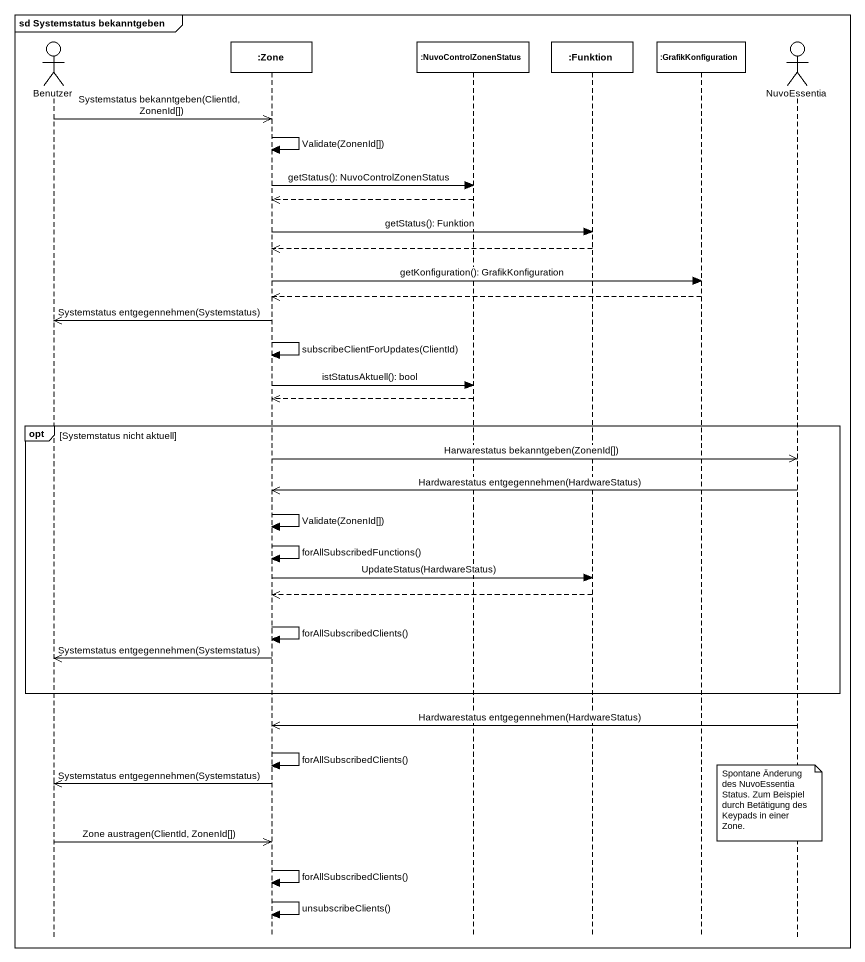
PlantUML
@startuml
mainframe sd Systemstatus bekanntgeben
hide footbox
actor Benutzer
participant ":Zone" as Zone
participant ":NuvoControlZonenStatus" as NuvoControlZonenStatus
participant ":Funktion" as Funktion
participant ":GrafikKonfiguration" as GrafikKonfiguration
actor NuvoEssentia

Benutzer ->> Zone : Systemstatus bekanntgeben(ClientId, ZonenId[])
Zone -> Zone : Validate(ZonenId[])
Zone -> NuvoControlZonenStatus : getStatus(): NuvoControlZonenStatus
NuvoControlZonenStatus -->> Zone
Zone -> Funktion : getStatus(): Funktion
Funktion -->> Zone
Zone -> GrafikKonfiguration : getKonfiguration(): GrafikKonfiguration
GrafikKonfiguration -->> Zone
Zone ->> Benutzer : Systemstatus entgegennehmen(Systemstatus)
Zone -> Zone : subscribeClientForUpdates(ClientId)
Zone -> NuvoControlZonenStatus : istStatusAktuell(): bool
NuvoControlZonenStatus -->> Zone
opt Systemstatus nicht aktuell
  Zone ->> NuvoEssentia : Harwarestatus bekanntgeben(ZonenId[])
  NuvoEssentia ->> Zone : Hardwarestatus entgegennehmen(HardwareStatus)
  Zone -> Zone : Validate(ZonenId[])
  Zone -> Zone : forAllSubscribedFunctions()
  Zone -> Funktion : UpdateStatus(HardwareStatus)
  Funktion -->> Zone
  Zone -> Zone : forAllSubscribedClients()
  Zone ->> Benutzer : Systemstatus entgegennehmen(Systemstatus)
end
NuvoEssentia ->> Zone : Hardwarestatus entgegennehmen(HardwareStatus)
Zone -> Zone : forAllSubscribedClients()
Zone ->> Benutzer : Systemstatus entgegennehmen(Systemstatus)
note over NuvoEssentia : Spontane Änderung des NuvoEssentia Status. Zum Beispiel durch Betätigung des Keypads in einer Zone.
Benutzer ->> Zone : Zone austragen(ClientId, ZonenId[])
Zone -> Zone : forAllSubscribedClients()
Zone -> Zone : unsubscribeClients()
@enduml
